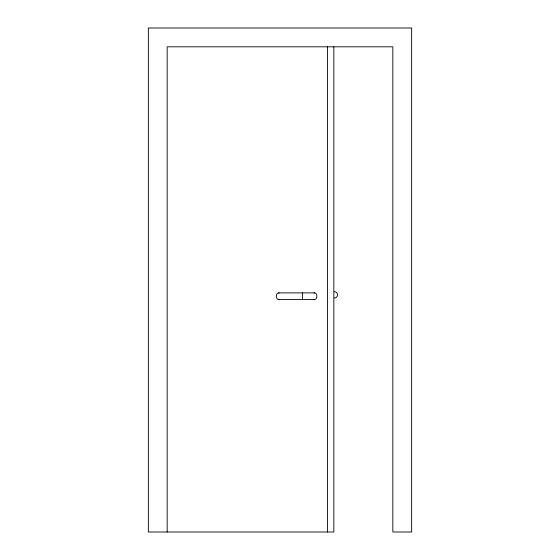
<?xml version="1.0" encoding="UTF-8"?>
<svg xmlns="http://www.w3.org/2000/svg" width="560" height="560" viewBox="0 0 560 560"><rect width="100%" height="100%" fill="white"/><g stroke="black" fill="none" stroke-linecap="round" stroke-linejoin="round"><path stroke-width="0.84" d="M334.341 298.053C338.688 297.899 338.688 291.802 334.341 291.648M278.621 292.894L314.566 292.894M278.621 299.523L314.566 299.523M333.837 46.809L333.837 532L148.358 532L148.358 28L411.642 28L411.642 532L392.833 532L392.833 46.809L167.167 46.809L167.167 532M327.551 46.809L327.551 532M302.547 292.894L302.547 299.523M279.23 299.411A3.318 2.345 -90 0 1 276.276 296.212A3.318 2.345 -90 0 1 279.23 293.006M313.957 293.006A3.318 2.345 -90 0 1 316.911 296.212A3.318 2.345 -90 0 1 313.957 299.411"/></g></svg>
